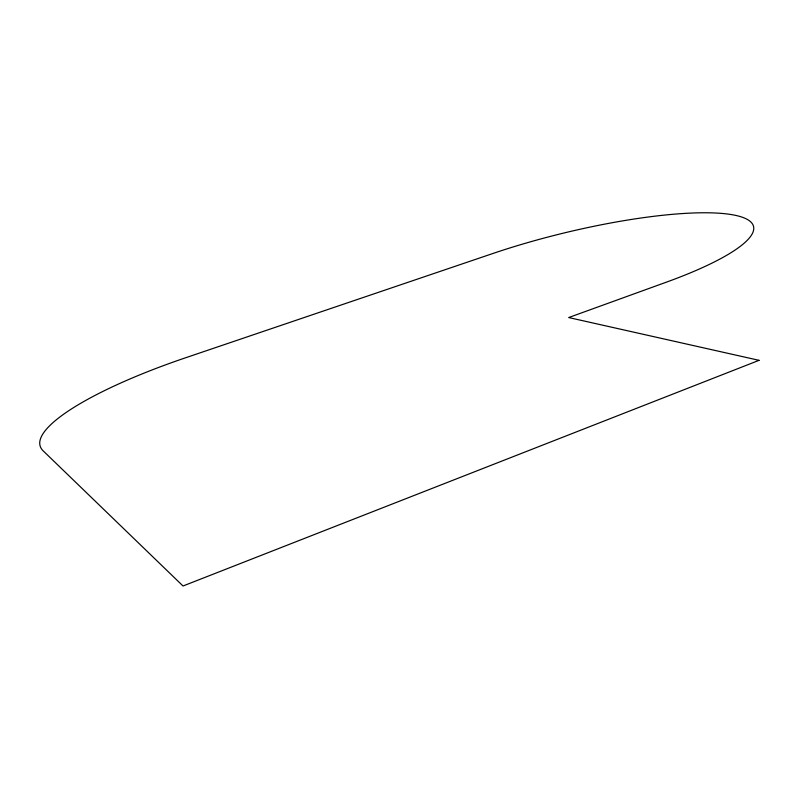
<?xml version="1.0" encoding="UTF-8"?>
<svg xmlns="http://www.w3.org/2000/svg" width="799" height="799" viewBox="0 0 799 799"><rect width="100%" height="100%" fill="white"/><g stroke="black" fill="none" stroke-linecap="round" stroke-linejoin="round"><path stroke-width="1.2" d="M759.05 360.329L183.021 585.997L43.146 450.826A202.826 44.654 -16.3 0 1 184.959 357.992L493.023 253.453A185.298 38.192 -13.6 0 1 731.514 214.601A185.298 38.192 -13.6 0 1 666.566 282.097L568.688 317.543L759.05 360.329"/></g></svg>
